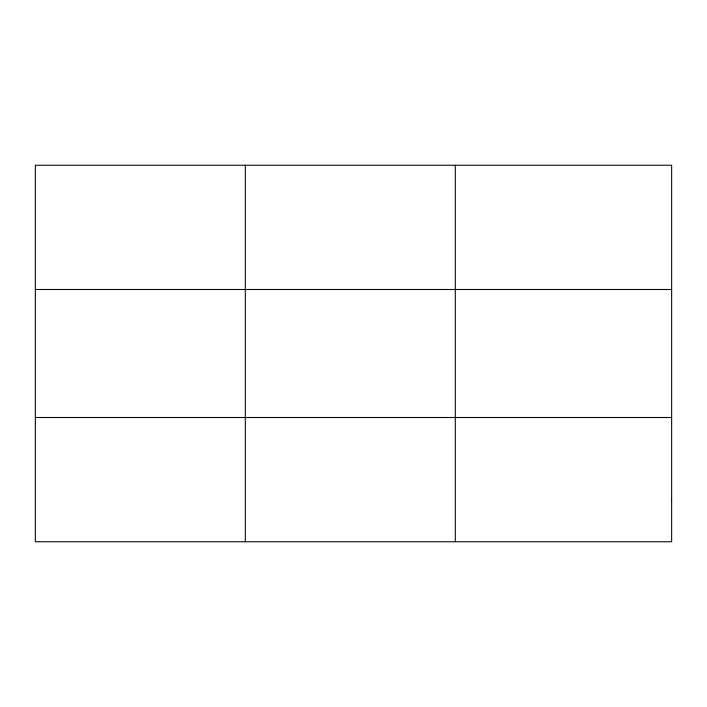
<?xml version="1.0" encoding="UTF-8"?>
<svg xmlns="http://www.w3.org/2000/svg" width="707" height="707" viewBox="0 0 707 707"><rect width="100%" height="100%" fill="white"/><g stroke="black" fill="none" stroke-linecap="round" stroke-linejoin="round"><path stroke-width="1.06" d="M245.329 541.748L245.329 165.252M455.308 541.748L455.308 165.252M35.35 289.499L671.65 289.499M35.35 417.501L671.65 417.501M671.65 500.335L671.65 541.748L35.35 541.748L35.35 165.252L671.65 165.252L671.65 500.335"/></g></svg>
